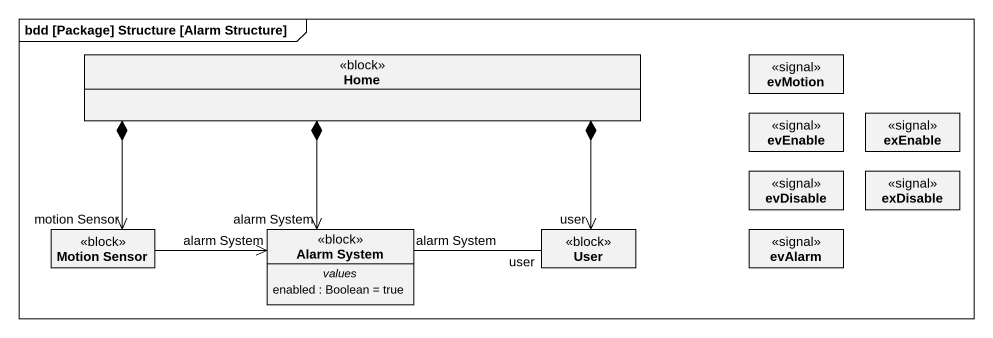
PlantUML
@startuml
mainframe bdd [Package] Structure [Alarm Structure]
hide circle
hide empty members
class Home <<block>>
class evMotion <<signal>>
class evEnable <<signal>>
class exEnable <<signal>>
class evDisable <<signal>>
class exDisable <<signal>>
class "Motion Sensor" as Motion_Sensor <<block>>
class "Alarm System" as Alarm_System <<block>> {
  -- values --
  enabled : Boolean = true
}
class User <<block>>
class evAlarm <<signal>>
Home *--> "motion Sensor" Motion_Sensor
Home *--> "alarm System" Alarm_System
Home *--> "user" User
Motion_Sensor -right-> "alarm System" Alarm_System
Alarm_System "alarm System" -right- "user" User
@enduml
